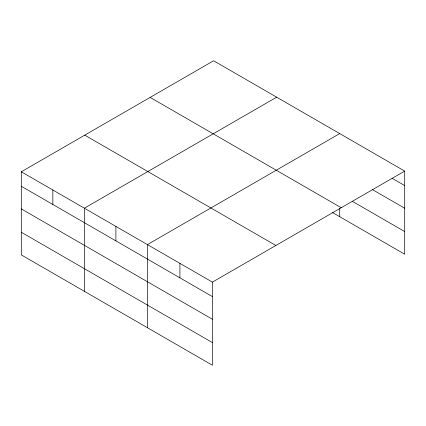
<?xml version="1.0" encoding="UTF-8"?>
<svg xmlns="http://www.w3.org/2000/svg" width="426" height="426" viewBox="0 0 426 426"><rect width="100%" height="100%" fill="white"/><g stroke="black" fill="none" stroke-linecap="round" stroke-linejoin="round"><path stroke-width="0.64" d="M21.3 171.785L212.404 282.118L212.404 365.236L21.3 254.902L21.3 171.785L213.596 60.764L404.7 171.098L404.7 254.215L332.269 212.398M276.66 97.176L84.364 208.197L84.364 291.309M339.724 133.588L147.428 244.604L147.428 327.722M212.404 282.118L404.7 171.098M392.16 178.334L404.7 185.576M372.212 189.469L404.7 208.229M352.265 201.29L404.7 231.563M150.138 97.4L341.242 207.734M84.758 135.149L275.862 245.482M21.3 186.263L212.404 296.597M21.3 208.91L212.404 319.244M21.3 232.25L212.404 342.584M339.724 208.287L339.724 216.701M179.916 263.364L179.916 277.837M115.899 226.403L115.899 240.876M52.835 189.991L52.835 204.464"/></g></svg>
